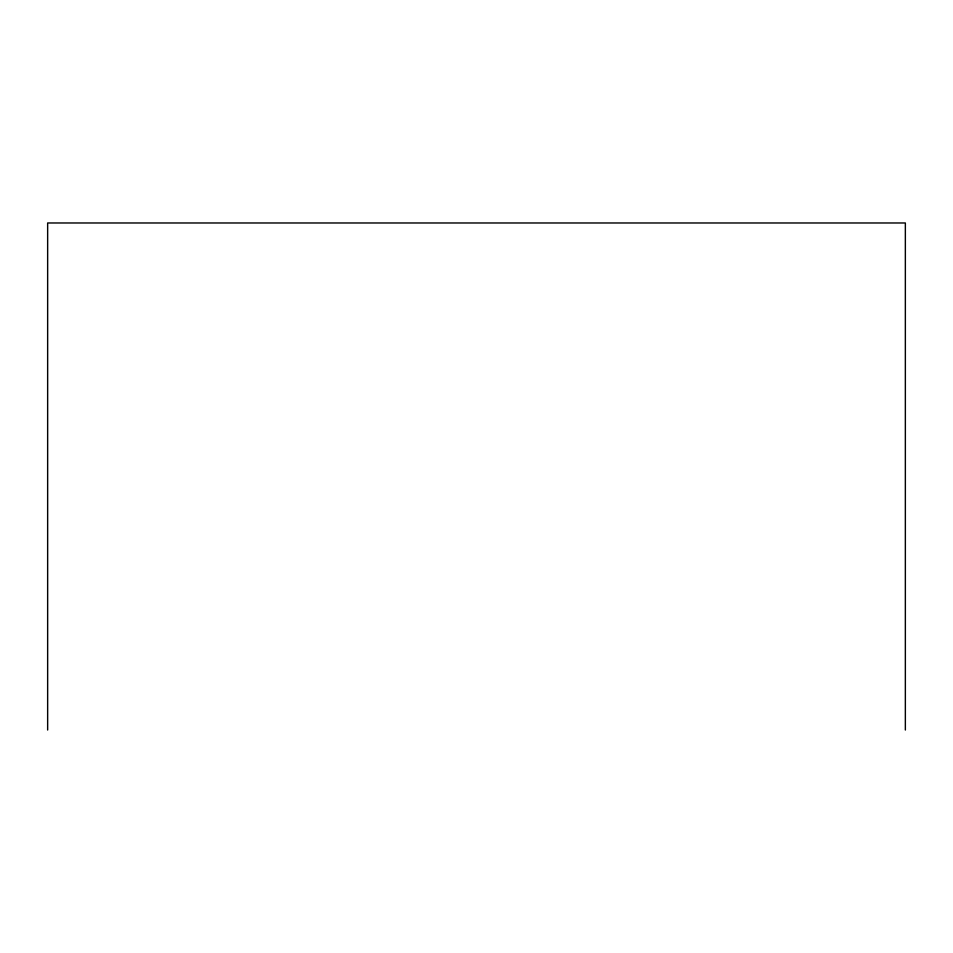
<?xml version="1.0" encoding="UTF-8"?>
<svg xmlns="http://www.w3.org/2000/svg" width="953" height="953" viewBox="0 0 953 953"><rect width="100%" height="100%" fill="white"/><g stroke="black" fill="none" stroke-linecap="round" stroke-linejoin="round"><path stroke-width="1.43" d="M905.35 730.022L905.35 222.978L47.65 222.978L47.65 730.022"/></g></svg>
